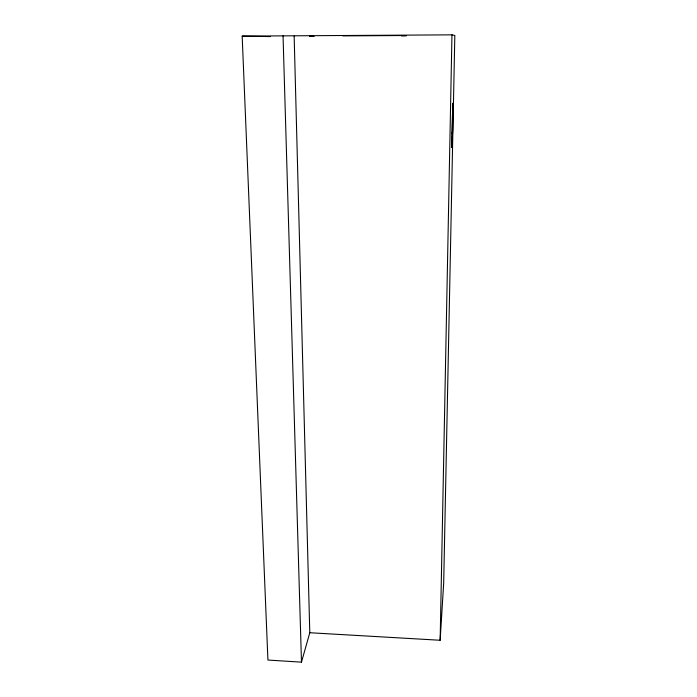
<?xml version="1.0" encoding="UTF-8"?>
<svg xmlns="http://www.w3.org/2000/svg" width="697" height="697" viewBox="0 0 697 697"><rect width="100%" height="100%" fill="white"/><g stroke="black" fill="none" stroke-linecap="round" stroke-linejoin="round"><path stroke-width="1.05" d="M309.79 632.737L440.147 640.264L451.961 34.85L242.173 36.113L267.927 660.05L301.479 662.15L309.79 632.737L294.151 36.044M440.147 640.264L443.693 582.962L454.827 35.442L451.961 34.85M312.901 36.244L309.616 36.331L314.086 36.436M406.421 35.835L401.463 35.895M342.854 35.887L406.456 35.521M242.173 36.113L270.401 36.593M283.043 35.8L301.479 662.15M451.726 133.205L451.795 147.686L452.754 129.442L452.945 103.2L451.726 133.205"/></g></svg>
